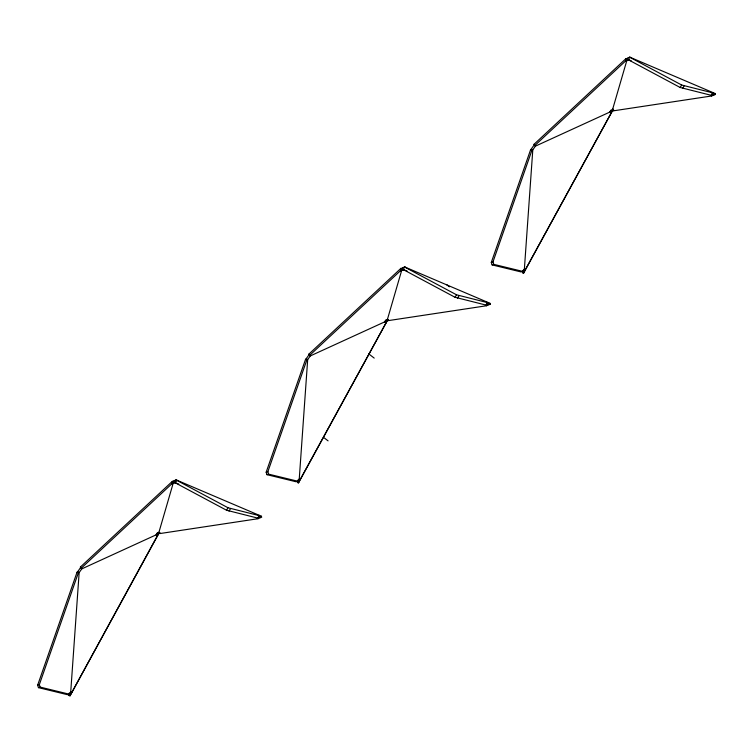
<?xml version="1.0" encoding="UTF-8"?>
<svg xmlns="http://www.w3.org/2000/svg" width="753" height="753" viewBox="0 0 753 753"><rect width="100%" height="100%" fill="white"/><g stroke="black" fill="none" stroke-linecap="round" stroke-linejoin="round"><path stroke-width="1.13" d="M68.937 695.518L70.726 691.913L79.15 572.591L81.766 568.891L156.05 534.884L157.452 532.663L158.638 533.83L70.001 695.838L68.937 695.518L69.107 693.184M385.969 319.714L387.164 320.872L298.517 482.88L297.463 482.56L297.623 480.226M400.897 268.369L400.398 270.807L309.747 355.284L310.283 355.934L308.918 354.089L400.897 268.369L402.318 268.2L387.475 319.225L384.576 321.926L310.283 355.934L307.676 359.642L299.252 478.955L297.463 482.56M611.097 109.919L612.283 111.077L523.646 273.094L522.582 272.774L522.751 270.44M626.016 58.583L625.517 61.021L534.865 145.498L535.411 146.148L534.037 144.303L626.016 58.583L627.437 58.414L612.594 109.439L609.695 112.141L535.411 146.148L532.795 149.847L524.37 269.169L522.582 272.774M173.134 483.398L173.915 480.743L176.174 479.906L261.347 516.21L261.705 517.189L257.978 518.723L159.909 533.557L159.984 532.578M402.441 267.786L404.69 266.948L489.874 303.252L490.231 304.231L486.494 305.765L388.435 320.599L388.501 319.62M612.669 108.46L613.554 110.813L711.623 95.979L715.35 94.445L714.992 93.466L629.809 57.162L627.56 57.99M613.554 110.813L613.629 109.834M172.371 481.327L80.402 567.047L81.766 568.891L81.22 568.242L171.872 483.765L172.371 481.327L173.792 481.158L158.949 532.183L156.05 534.884L157.236 536.042L70.001 695.838M71.789 692.233L70.726 691.913L69.012 694.134L67.441 694.69L38.45 687.64L37.65 685.174L77.06 572.195L79.15 572.591M69.012 694.134L40.144 687.103L39.335 684.646L78.604 572.092M387.164 320.872L300.306 479.275L299.252 478.955L297.529 481.176L295.957 481.732L266.976 474.682L266.167 472.216L305.586 359.247L307.676 359.642M297.529 481.176L268.661 474.155L267.861 471.689L307.13 359.134M612.283 111.077L525.434 269.489L524.37 269.169L522.657 271.381L521.085 271.946L492.095 264.896L491.295 262.43L530.705 149.452L532.795 149.847M522.657 271.381L493.789 264.359L492.98 261.903L532.249 149.348M298.517 482.88L300.306 479.275M523.646 273.094L525.434 269.489M259.258 515.316L257.874 518.13L226.512 510.223L174.724 482.522L176.042 479.962L176.87 480.207L175.543 482.767L171.872 483.765M487.775 302.358L486.391 305.172L455.028 297.266L403.241 269.565L404.568 267.004L405.387 267.249M711.623 95.979L711.265 95L712.893 92.572L711.519 95.386L680.157 87.48L628.369 59.779L629.687 57.219L630.515 57.463M226.512 510.223L228.027 507.767L259.503 515.701M229.006 511.108L230.522 508.651M455.028 297.266L456.544 294.809L488.029 302.753M457.523 298.15L459.038 295.703M680.157 87.48L681.672 85.023L713.147 92.958M682.642 88.365L684.157 85.908M157.236 536.042L158.638 533.83M385.508 320.449L384.576 321.926L385.762 323.093M610.627 110.663L609.695 112.141L610.881 113.298M487.229 303.167L486.146 304.786L486.494 305.765M77.681 571.687L80.298 567.988M306.198 358.729L308.815 355.03M531.326 148.943L533.943 145.244M714.992 93.466L711.519 95.386M489.874 303.252L486.391 305.172M257.978 518.723L257.62 517.744L261.347 516.21M631.353 60.937L629.188 60.024L625.517 61.021M407.307 271.193L404.069 269.809L400.398 270.807M491.295 262.43L492.98 261.903M492.095 264.896L493.789 264.359M266.167 472.216L267.861 471.689M266.976 474.682L268.661 474.155M37.65 685.174L39.335 684.646M38.45 687.64L40.144 687.103M713.035 94.793L715.35 94.445M486.758 304.758L490.231 304.231M628.369 59.779L629.188 60.024M403.241 269.565L404.069 269.809M174.724 482.522L175.543 482.767M176.626 483.228L178.781 484.141M629.687 57.219L681.672 85.023M404.568 267.004L456.544 294.809M176.042 479.962L228.027 507.767M446.623 284.653L449.4 286.799M368.659 353.816L374.203 358.099M323.451 437.286L328.073 440.863M530.705 149.452L531.251 149.96M305.586 359.247L306.132 359.746M77.06 572.195L77.606 572.704M534.037 144.303L534.583 144.943M308.918 354.089L309.464 354.729M387.475 319.225L388.435 320.599M158.949 532.183L159.909 533.557M80.402 567.047L81.22 568.242"/></g></svg>
